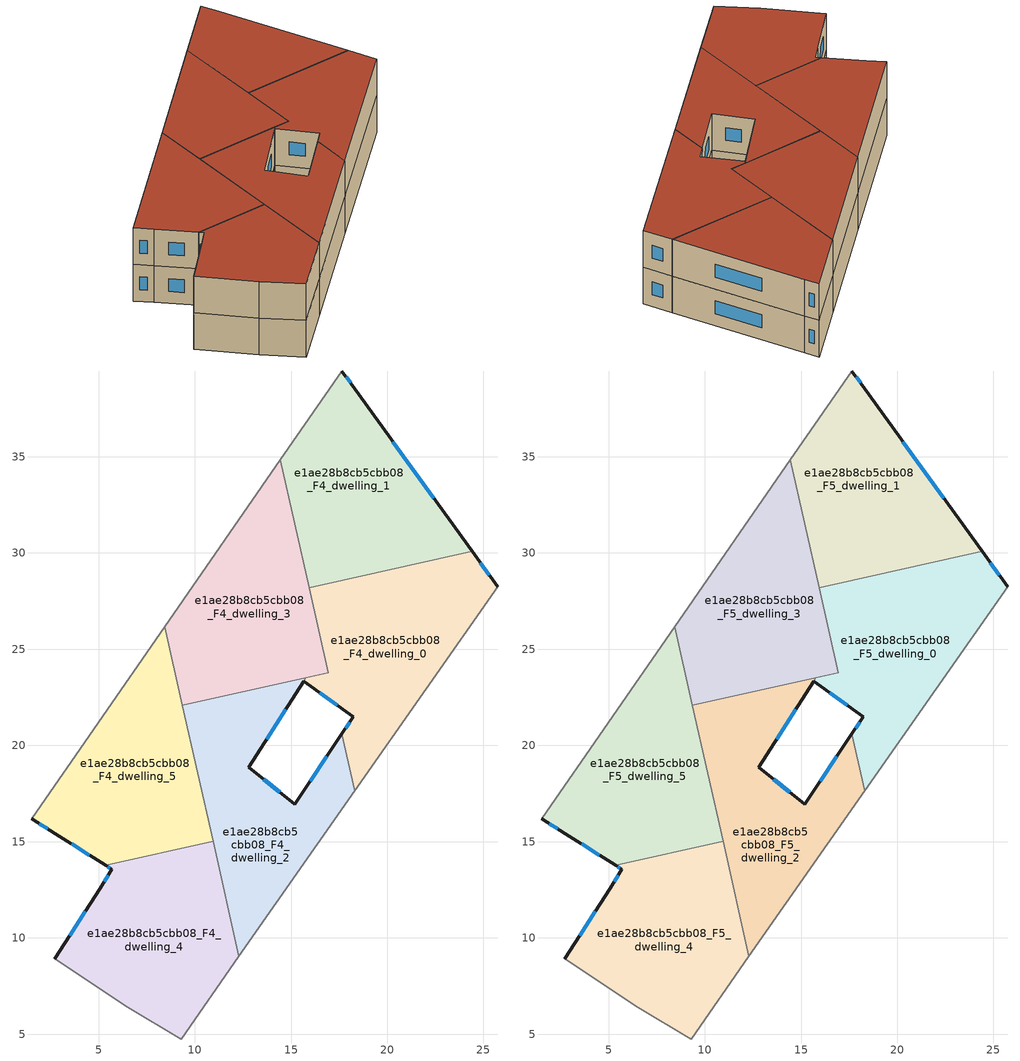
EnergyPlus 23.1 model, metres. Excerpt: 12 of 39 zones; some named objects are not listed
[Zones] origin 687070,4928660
e1ae28b8cb5cbb08_F4_dwelling_0
 floor to e1ae28b8cb5cbb08_F3_dwelling_0 (EU_floor_Construction): 24.41,30.09 25.74,28.24 18.32,17.64 17.65,20.62 18.23,21.5 15.65,23.34 15.77,23.53 16.93,23.79 15.94,28.18 z12
 wall outside (EU_wall_Construction): 25.74,28.24 24.41,30.09 / 15.65,23.34 18.23,21.5 17.65,20.62 z12:15
 wall to e1ae28b8cb5cbb08_F4_dwelling_1 (EU_wall_Construction): 24.41,30.09 15.94,28.18 z12:15
 wall adiabatic (EU_wall_Construction): 18.32,17.64 25.74,28.24 z12:15
 wall to e1ae28b8cb5cbb08_F4_dwelling_2 (EU_wall_Construction): 17.65,20.62 18.32,17.64 / 15.77,23.53 15.65,23.34 z12:15
 wall to e1ae28b8cb5cbb08_F4_dwelling_3 (EU_wall_Construction): 15.94,28.18 16.93,23.79 15.77,23.53 z12:15
 window (EU_Window_Construction): 25.31,28.84 24.84,29.48 / 18.04,21.21 17.84,20.9 / 16.49,22.74 17.39,22.1 z12.98:14.02
e1ae28b8cb5cbb08_F4_dwelling_1
 floor to e1ae28b8cb5cbb08_F3_dwelling_1 (EU_floor_Construction): 18.31,38.54 24.41,30.09 15.94,28.18 14.45,34.84 17.64,39.46 z12
 wall outside (EU_wall_Construction): 24.41,30.09 18.31,38.54 17.64,39.46 z12:15
 wall adiabatic (EU_wall_Construction): 17.64,39.46 14.45,34.84 z12:15
 wall to e1ae28b8cb5cbb08_F4_dwelling_3 (EU_wall_Construction): 14.45,34.84 15.94,28.18 z12:15
 window (EU_Window_Construction): 18.1,38.83 17.86,39.16 / 22.43,32.83 20.3,35.79 z12.98:14.02
e1ae28b8cb5cbb08_F4_dwelling_2
 floor to e1ae28b8cb5cbb08_F3_dwelling_2 (EU_floor_Construction): 15.77,23.53 15.65,23.34 12.8,18.87 15.2,16.96 17.65,20.62 18.32,17.64 12.3,9.04 9.36,22.08 z12
 wall outside (EU_wall_Construction): 17.65,20.62 15.2,16.96 12.8,18.87 15.65,23.34 z12:15
 wall adiabatic (EU_wall_Construction): 12.3,9.04 18.32,17.64 z12:15
 wall to e1ae28b8cb5cbb08_F4_dwelling_5 (EU_wall_Construction): 9.36,22.08 10.95,15.02 z12:15
 wall to e1ae28b8cb5cbb08_F4_dwelling_3 (EU_wall_Construction): 15.77,23.53 9.36,22.08 z12:15
 wall to e1ae28b8cb5cbb08_F4_dwelling_4 (EU_wall_Construction): 10.95,15.02 12.3,9.04 z12:15
 window (EU_Window_Construction): 13.73,20.32 14.73,21.89 / 14.42,17.58 13.58,18.24 / 16.85,19.43 16,18.15 z12.98:14.02
e1ae28b8cb5cbb08_F4_dwelling_3
 floor to e1ae28b8cb5cbb08_F3_dwelling_3 (EU_floor_Construction): 14.45,34.84 16.93,23.79 9.36,22.08 8.44,26.17 z12
 wall adiabatic (EU_wall_Construction): 14.45,34.84 8.44,26.17 z12:15
 wall to e1ae28b8cb5cbb08_F4_dwelling_5 (EU_wall_Construction): 8.44,26.17 9.36,22.08 z12:15
e1ae28b8cb5cbb08_F4_dwelling_4
 floor to e1ae28b8cb5cbb08_F3_dwelling_4 (EU_floor_Construction): 10.95,15.02 12.3,9.04 9.28,4.75 6.5,6.39 2.73,8.93 5.08,12.59 5.69,13.57 5.38,13.77 z12
 wall outside (EU_wall_Construction): 5.38,13.77 5.69,13.57 5.08,12.59 2.73,8.93 z12:15
 wall to e1ae28b8cb5cbb08_F4_dwelling_5 (EU_wall_Construction): 10.95,15.02 5.38,13.77 z12:15
 wall adiabatic (EU_wall_Construction): 2.73,8.93 6.5,6.39 9.28,4.75 12.3,9.04 z12:15
 window (EU_Window_Construction): 4.32,11.4 3.5,10.12 / 5.5,13.25 5.28,12.9 / 5.48,13.7 5.59,13.63 z12.98:14.02
e1ae28b8cb5cbb08_F4_dwelling_5
 floor to e1ae28b8cb5cbb08_F3_dwelling_5 (EU_floor_Construction): 8.44,26.17 10.95,15.02 5.38,13.77 2.75,15.42 1.52,16.19 z12
 wall outside (EU_wall_Construction): 1.52,16.19 2.75,15.42 5.38,13.77 z12:15
 wall adiabatic (EU_wall_Construction): 8.44,26.17 1.52,16.19 z12:15
 window (EU_Window_Construction): 3.61,14.88 4.52,14.3 / 1.92,15.94 2.35,15.67 z12.98:14.02
e1ae28b8cb5cbb08_F5_dwelling_0
 floor to e1ae28b8cb5cbb08_F4_dwelling_0 (EU_floor_Construction): 24.41,30.09 25.74,28.24 18.32,17.64 17.65,20.62 18.23,21.5 15.65,23.34 15.77,23.53 16.93,23.79 15.94,28.18 z15
 wall outside (EU_wall_Construction): 25.74,28.24 24.41,30.09 / 15.65,23.34 18.23,21.5 17.65,20.62 z15:18
 wall to e1ae28b8cb5cbb08_F5_dwelling_1 (EU_wall_Construction): 24.41,30.09 15.94,28.18 z15:18
 wall adiabatic (EU_wall_Construction): 18.32,17.64 25.74,28.24 z15:18
 wall to e1ae28b8cb5cbb08_F5_dwelling_2 (EU_wall_Construction): 17.65,20.62 18.32,17.64 / 15.77,23.53 15.65,23.34 z15:18
 wall to e1ae28b8cb5cbb08_F5_dwelling_3 (EU_wall_Construction): 15.94,28.18 16.93,23.79 15.77,23.53 z15:18
 window (EU_Window_Construction): 25.31,28.84 24.84,29.48 / 18.04,21.21 17.84,20.9 / 16.49,22.74 17.39,22.1 z15.98:17.02
 roof outside (EU_roof_Construction): 18.32,17.64 25.74,28.24 24.41,30.09 15.94,28.18 16.93,23.79 15.77,23.53 15.65,23.34 18.23,21.5 17.65,20.62 z18
e1ae28b8cb5cbb08_F5_dwelling_1
 floor to e1ae28b8cb5cbb08_F4_dwelling_1 (EU_floor_Construction): 18.31,38.54 24.41,30.09 15.94,28.18 14.45,34.84 17.64,39.46 z15
 wall outside (EU_wall_Construction): 24.41,30.09 18.31,38.54 17.64,39.46 z15:18
 wall adiabatic (EU_wall_Construction): 17.64,39.46 14.45,34.84 z15:18
 wall to e1ae28b8cb5cbb08_F5_dwelling_3 (EU_wall_Construction): 14.45,34.84 15.94,28.18 z15:18
 window (EU_Window_Construction): 18.1,38.83 17.86,39.16 / 22.43,32.83 20.3,35.79 z15.98:17.02
 roof outside (EU_roof_Construction): 24.41,30.09 18.31,38.54 17.64,39.46 14.45,34.84 15.94,28.18 z18
e1ae28b8cb5cbb08_F5_dwelling_2
 floor to e1ae28b8cb5cbb08_F4_dwelling_2 (EU_floor_Construction): 15.77,23.53 15.65,23.34 12.8,18.87 15.2,16.96 17.65,20.62 18.32,17.64 12.3,9.04 9.36,22.08 z15
 wall outside (EU_wall_Construction): 17.65,20.62 15.2,16.96 12.8,18.87 15.65,23.34 z15:18
 wall adiabatic (EU_wall_Construction): 12.3,9.04 18.32,17.64 z15:18
 wall to e1ae28b8cb5cbb08_F5_dwelling_5 (EU_wall_Construction): 9.36,22.08 10.95,15.02 z15:18
 wall to e1ae28b8cb5cbb08_F5_dwelling_3 (EU_wall_Construction): 15.77,23.53 9.36,22.08 z15:18
 wall to e1ae28b8cb5cbb08_F5_dwelling_4 (EU_wall_Construction): 10.95,15.02 12.3,9.04 z15:18
 window (EU_Window_Construction): 13.73,20.32 14.73,21.89 / 14.42,17.58 13.58,18.24 / 16.85,19.43 16,18.15 z15.98:17.02
 roof outside (EU_roof_Construction): 12.3,9.04 18.32,17.64 17.65,20.62 15.2,16.96 12.8,18.87 15.65,23.34 15.77,23.53 9.36,22.08 z18
e1ae28b8cb5cbb08_F5_dwelling_3
 floor to e1ae28b8cb5cbb08_F4_dwelling_3 (EU_floor_Construction): 14.45,34.84 16.93,23.79 9.36,22.08 8.44,26.17 z15
 wall adiabatic (EU_wall_Construction): 14.45,34.84 8.44,26.17 z15:18
 wall to e1ae28b8cb5cbb08_F5_dwelling_5 (EU_wall_Construction): 8.44,26.17 9.36,22.08 z15:18
 roof outside (EU_roof_Construction): 16.93,23.79 14.45,34.84 8.44,26.17 9.36,22.08 z18
e1ae28b8cb5cbb08_F5_dwelling_4
 floor to e1ae28b8cb5cbb08_F4_dwelling_4 (EU_floor_Construction): 10.95,15.02 12.3,9.04 9.28,4.75 6.5,6.39 2.73,8.93 5.08,12.59 5.69,13.57 5.38,13.77 z15
 wall outside (EU_wall_Construction): 5.38,13.77 5.69,13.57 5.08,12.59 2.73,8.93 z15:18
 wall to e1ae28b8cb5cbb08_F5_dwelling_5 (EU_wall_Construction): 10.95,15.02 5.38,13.77 z15:18
 wall adiabatic (EU_wall_Construction): 2.73,8.93 6.5,6.39 9.28,4.75 12.3,9.04 z15:18
 window (EU_Window_Construction): 4.32,11.4 3.5,10.12 / 5.5,13.25 5.28,12.9 / 5.48,13.7 5.59,13.63 z15.98:17.02
 roof outside (EU_roof_Construction): 9.28,4.75 12.3,9.04 10.95,15.02 5.38,13.77 5.69,13.57 5.08,12.59 2.73,8.93 6.5,6.39 z18
e1ae28b8cb5cbb08_F5_dwelling_5
 floor to e1ae28b8cb5cbb08_F4_dwelling_5 (EU_floor_Construction): 8.44,26.17 10.95,15.02 5.38,13.77 2.75,15.42 1.52,16.19 z15
 wall outside (EU_wall_Construction): 1.52,16.19 2.75,15.42 5.38,13.77 z15:18
 wall adiabatic (EU_wall_Construction): 8.44,26.17 1.52,16.19 z15:18
 window (EU_Window_Construction): 3.61,14.88 4.52,14.3 / 1.92,15.94 2.35,15.67 z15.98:17.02
 roof outside (EU_roof_Construction): 10.95,15.02 8.44,26.17 1.52,16.19 2.75,15.42 5.38,13.77 z18
[Building]
EU S2 Campaign: North Axis=0; Terrain=City; Solar Distribution=FullExterior
[Site:Location]
Bologna: Latitude=44.5; Longitude=11.25; Time Zone=1; Elevation=37
[SizingPeriod:WeatherFileDays]
AnnualSizingPeriod: Begin Month=1; Begin Day of Month=1; End Month=12; End Day of Month=31; Day of Week for Start Day=Monday; Use Weather File Daylight Saving Period=No; Use Weather File Rain and Snow Indicators=No
[MATERIAL]
EU_InternalMass_Material: Roughness=MediumRough; Thickness=0.1; Conductivity=1; Density=1800; Specific Heat=900; Thermal Absorptance=0.9; Solar Absorptance=0.7; Visible Absorptance=0.7
[MATERIAL:NOMASS] Roughness=MediumRough; Thermal Absorptance=0.9; Solar Absorptance=0.7; Visible Absorptance=0.7
Name | Thermal Resistance
EU_wall_NoMass | 0.905828
EU_roof_NoMass | 0.37593
EU_floor_NoMass | 0.67114
[WINDOWMATERIAL:SIMPLEGLAZINGSYSTEM]
EU_Window_SimpleGlazing: UFactor=4.52486; Solar Heat Gain Coefficient=0.85; Visible Transmittance=0.85
[CONSTRUCTION]
EU_wall_Construction: EU_wall_NoMass
EU_roof_Construction: EU_roof_NoMass
EU_floor_Construction: EU_floor_NoMass
EU_Window_Construction: EU_Window_SimpleGlazing
EU_InternalMass_Construction: EU_InternalMass_Material
[ZONE] Type=1; Multiplier=1; Ceiling Height=autocalculate; Floor Area=autocalculate; Part of Total Floor Area=Yes
Name | Volume
e1ae28b8cb5cbb08_F4_dwelling_0; e1ae28b8cb5cbb08_F5_dwelling_0 | 184.302
e1ae28b8cb5cbb08_F4_dwelling_1; e1ae28b8cb5cbb08_F5_dwelling_1 | 180.682
e1ae28b8cb5cbb08_F4_dwelling_2; e1ae28b8cb5cbb08_F5_dwelling_2 | 177.012
e1ae28b8cb5cbb08_F4_dwelling_3; e1ae28b8cb5cbb08_F5_dwelling_3 | 180.633
e1ae28b8cb5cbb08_F4_dwelling_4; e1ae28b8cb5cbb08_F5_dwelling_4 | 180.667
e1ae28b8cb5cbb08_F4_dwelling_5; e1ae28b8cb5cbb08_F5_dwelling_5 | 180.672
[INTERNALMASS] Construction=EU_InternalMass_Construction
Name | Zone or ZoneList | Surface Area
e1ae28b8cb5cbb08_F4_dwelling_0_EU_InternalMass | e1ae28b8cb5cbb08_F4_dwelling_0 | 61.433
e1ae28b8cb5cbb08_F4_dwelling_1_EU_InternalMass | e1ae28b8cb5cbb08_F4_dwelling_1 | 60.2273
e1ae28b8cb5cbb08_F4_dwelling_2_EU_InternalMass | e1ae28b8cb5cbb08_F4_dwelling_2 | 59.0046
e1ae28b8cb5cbb08_F4_dwelling_3_EU_InternalMass | e1ae28b8cb5cbb08_F4_dwelling_3 | 60.2108
e1ae28b8cb5cbb08_F4_dwelling_4_EU_InternalMass | e1ae28b8cb5cbb08_F4_dwelling_4 | 60.222
e1ae28b8cb5cbb08_F4_dwelling_5_EU_InternalMass | e1ae28b8cb5cbb08_F4_dwelling_5 | 60.2241
e1ae28b8cb5cbb08_F5_dwelling_0_EU_InternalMass | e1ae28b8cb5cbb08_F5_dwelling_0 | 61.433
e1ae28b8cb5cbb08_F5_dwelling_1_EU_InternalMass | e1ae28b8cb5cbb08_F5_dwelling_1 | 60.2273
e1ae28b8cb5cbb08_F5_dwelling_2_EU_InternalMass | e1ae28b8cb5cbb08_F5_dwelling_2 | 59.0046
e1ae28b8cb5cbb08_F5_dwelling_3_EU_InternalMass | e1ae28b8cb5cbb08_F5_dwelling_3 | 60.2108
e1ae28b8cb5cbb08_F5_dwelling_4_EU_InternalMass | e1ae28b8cb5cbb08_F5_dwelling_4 | 60.222
e1ae28b8cb5cbb08_F5_dwelling_5_EU_InternalMass | e1ae28b8cb5cbb08_F5_dwelling_5 | 60.2241
[OTHEREQUIPMENT] Fuel Type=Electricity; Design Level Calculation Method=Watts/Area; Power per Zone Floor Area=1; Fraction Latent=0; Fraction Radiant=0; Fraction Lost=0; Carbon Dioxide Generation Rate=0; EndUse Subcategory=EU_Step8_InternalGains
Name | Zone or ZoneList or Space or SpaceList | Schedule
EU_Step8_InternalGain_e1ae28b8cb5cbb08_F4_dwelling_0_f000 | e1ae28b8cb5cbb08_F4_dwelling_0 | EU_Step8_GainSchedule_e1ae28b8cb5cbb08_F4_dwelling_0_f000
EU_Step8_InternalGain_e1ae28b8cb5cbb08_F4_dwelling_1_f000 | e1ae28b8cb5cbb08_F4_dwelling_1 | EU_Step8_GainSchedule_e1ae28b8cb5cbb08_F4_dwelling_1_f000
EU_Step8_InternalGain_e1ae28b8cb5cbb08_F4_dwelling_2_f000 | e1ae28b8cb5cbb08_F4_dwelling_2 | EU_Step8_GainSchedule_e1ae28b8cb5cbb08_F4_dwelling_2_f000
EU_Step8_InternalGain_e1ae28b8cb5cbb08_F4_dwelling_3_f000 | e1ae28b8cb5cbb08_F4_dwelling_3 | EU_Step8_GainSchedule_e1ae28b8cb5cbb08_F4_dwelling_3_f000
EU_Step8_InternalGain_e1ae28b8cb5cbb08_F4_dwelling_4_f000 | e1ae28b8cb5cbb08_F4_dwelling_4 | EU_Step8_GainSchedule_e1ae28b8cb5cbb08_F4_dwelling_4_f000
EU_Step8_InternalGain_e1ae28b8cb5cbb08_F4_dwelling_5_f000 | e1ae28b8cb5cbb08_F4_dwelling_5 | EU_Step8_GainSchedule_e1ae28b8cb5cbb08_F4_dwelling_5_f000
EU_Step8_InternalGain_e1ae28b8cb5cbb08_F5_dwelling_0_f000 | e1ae28b8cb5cbb08_F5_dwelling_0 | EU_Step8_GainSchedule_e1ae28b8cb5cbb08_F5_dwelling_0_f000
EU_Step8_InternalGain_e1ae28b8cb5cbb08_F5_dwelling_1_f000 | e1ae28b8cb5cbb08_F5_dwelling_1 | EU_Step8_GainSchedule_e1ae28b8cb5cbb08_F5_dwelling_1_f000
EU_Step8_InternalGain_e1ae28b8cb5cbb08_F5_dwelling_2_f000 | e1ae28b8cb5cbb08_F5_dwelling_2 | EU_Step8_GainSchedule_e1ae28b8cb5cbb08_F5_dwelling_2_f000
EU_Step8_InternalGain_e1ae28b8cb5cbb08_F5_dwelling_3_f000 | e1ae28b8cb5cbb08_F5_dwelling_3 | EU_Step8_GainSchedule_e1ae28b8cb5cbb08_F5_dwelling_3_f000
EU_Step8_InternalGain_e1ae28b8cb5cbb08_F5_dwelling_4_f000 | e1ae28b8cb5cbb08_F5_dwelling_4 | EU_Step8_GainSchedule_e1ae28b8cb5cbb08_F5_dwelling_4_f000
EU_Step8_InternalGain_e1ae28b8cb5cbb08_F5_dwelling_5_f000 | e1ae28b8cb5cbb08_F5_dwelling_5 | EU_Step8_GainSchedule_e1ae28b8cb5cbb08_F5_dwelling_5_f000
[ZONEVENTILATION:DESIGNFLOWRATE] Schedule=EU_AlwaysOn; Design Flow Rate Calculation Method=AirChanges/Hour; Air Changes per Hour=0.73129; Ventilation Type=Natural; Fan Pressure Rise=0; Fan Total Efficiency=1; Constant Term Coefficient=1; Temperature Term Coefficient=0; Velocity Term Coefficient=0; Velocity Squared Term Coefficient=0; Minimum Indoor Temperature=-100; Maximum Indoor Temperature=100; Delta Temperature=-100; Minimum Outdoor Temperature=-100; Maximum Outdoor Temperature=100; Maximum Wind Speed=40
Name | Zone or ZoneList or Space or SpaceList
EU_ConstantAir_e1ae28b8cb5cbb08_F4_dwelling_0 | e1ae28b8cb5cbb08_F4_dwelling_0
EU_ConstantAir_e1ae28b8cb5cbb08_F4_dwelling_1 | e1ae28b8cb5cbb08_F4_dwelling_1
EU_ConstantAir_e1ae28b8cb5cbb08_F4_dwelling_2 | e1ae28b8cb5cbb08_F4_dwelling_2
EU_ConstantAir_e1ae28b8cb5cbb08_F4_dwelling_3 | e1ae28b8cb5cbb08_F4_dwelling_3
EU_ConstantAir_e1ae28b8cb5cbb08_F4_dwelling_4 | e1ae28b8cb5cbb08_F4_dwelling_4
EU_ConstantAir_e1ae28b8cb5cbb08_F4_dwelling_5 | e1ae28b8cb5cbb08_F4_dwelling_5
EU_ConstantAir_e1ae28b8cb5cbb08_F5_dwelling_0 | e1ae28b8cb5cbb08_F5_dwelling_0
EU_ConstantAir_e1ae28b8cb5cbb08_F5_dwelling_1 | e1ae28b8cb5cbb08_F5_dwelling_1
EU_ConstantAir_e1ae28b8cb5cbb08_F5_dwelling_2 | e1ae28b8cb5cbb08_F5_dwelling_2
EU_ConstantAir_e1ae28b8cb5cbb08_F5_dwelling_3 | e1ae28b8cb5cbb08_F5_dwelling_3
EU_ConstantAir_e1ae28b8cb5cbb08_F5_dwelling_4 | e1ae28b8cb5cbb08_F5_dwelling_4
EU_ConstantAir_e1ae28b8cb5cbb08_F5_dwelling_5 | e1ae28b8cb5cbb08_F5_dwelling_5
[HVACTEMPLATE:ZONE:IDEALLOADSAIRSYSTEM] System Availability Schedule=EU_AlwaysOn; Maximum Heating Supply Air Temperature=50; Minimum Cooling Supply Air Temperature=13; Maximum Heating Supply Air Humidity Ratio=0.0156; Minimum Cooling Supply Air Humidity Ratio=0.0077; Heating Limit=NoLimit; Cooling Limit=NoLimit; Heating Availability Schedule=EU_AlwaysOn; Cooling Availability Schedule=EU_CoolingOff; Dehumidification Control Type=ConstantSensibleHeatRatio; Cooling Sensible Heat Ratio=0.7; Dehumidification Setpoint=60; Humidification Control Type=None; Humidification Setpoint=30; Outdoor Air Method=None; Outdoor Air Flow Rate per Person=0.00944; Outdoor Air Flow Rate per Zone Floor Area=0; Outdoor Air Flow Rate per Zone=0; Demand Controlled Ventilation Type=None; Outdoor Air Economizer Type=NoEconomizer; Heat Recovery Type=None; Sensible Heat Recovery Effectiveness=0.7; Latent Heat Recovery Effectiveness=0.65
Name | Template Thermostat
e1ae28b8cb5cbb08_F4_dwelling_0 | EU_HeatOnly_e1ae28b8cb5cbb08_F4_dwelling_0
e1ae28b8cb5cbb08_F4_dwelling_1 | EU_HeatOnly_e1ae28b8cb5cbb08_F4_dwelling_1
e1ae28b8cb5cbb08_F4_dwelling_2 | EU_HeatOnly_e1ae28b8cb5cbb08_F4_dwelling_2
e1ae28b8cb5cbb08_F4_dwelling_3 | EU_HeatOnly_e1ae28b8cb5cbb08_F4_dwelling_3
e1ae28b8cb5cbb08_F4_dwelling_4 | EU_HeatOnly_e1ae28b8cb5cbb08_F4_dwelling_4
e1ae28b8cb5cbb08_F4_dwelling_5 | EU_HeatOnly_e1ae28b8cb5cbb08_F4_dwelling_5
e1ae28b8cb5cbb08_F5_dwelling_0 | EU_HeatOnly_e1ae28b8cb5cbb08_F5_dwelling_0
e1ae28b8cb5cbb08_F5_dwelling_1 | EU_HeatOnly_e1ae28b8cb5cbb08_F5_dwelling_1
e1ae28b8cb5cbb08_F5_dwelling_2 | EU_HeatOnly_e1ae28b8cb5cbb08_F5_dwelling_2
e1ae28b8cb5cbb08_F5_dwelling_3 | EU_HeatOnly_e1ae28b8cb5cbb08_F5_dwelling_3
e1ae28b8cb5cbb08_F5_dwelling_4 | EU_HeatOnly_e1ae28b8cb5cbb08_F5_dwelling_4
e1ae28b8cb5cbb08_F5_dwelling_5 | EU_HeatOnly_e1ae28b8cb5cbb08_F5_dwelling_5
[SIZING:ZONE] Zone Cooling Design Supply Air Temperature Input Method=SupplyAirTemperature; Zone Cooling Design Supply Air Temperature=13; Zone Heating Design Supply Air Temperature Input Method=SupplyAirTemperature; Zone Heating Design Supply Air Temperature=50; Zone Cooling Design Supply Air Humidity Ratio=0.008; Zone Heating Design Supply Air Humidity Ratio=0.008; Cooling Design Air Flow Method=DesignDay; Cooling Design Air Flow Rate=0; Cooling Minimum Air Flow per Zone Floor Area=0.000762; Cooling Minimum Air Flow=0; Cooling Minimum Air Flow Fraction=0.2; Heating Design Air Flow Method=DesignDay; Heating Design Air Flow Rate=0; Heating Maximum Air Flow per Zone Floor Area=0.002032; Heating Maximum Air Flow=0.141576; Heating Maximum Air Flow Fraction=0.3; Account for Dedicated Outdoor Air System=No; Dedicated Outdoor Air System Control Strategy=NeutralSupplyAir; Dedicated Outdoor Air Low Setpoint Temperature for Design=autosize; Dedicated Outdoor Air High Setpoint Temperature for Design=autosize; Zone Load Sizing Method=Sensible Load Only No Latent Load; Zone Latent Cooling Design Supply Air Humidity Ratio Input Method=HumidityRatioDifference; Zone Cooling Design Supply Air Humidity Ratio Difference=0.005; Zone Latent Heating Design Supply Air Humidity Ratio Input Method=HumidityRatioDifference; Zone Humidification Design Supply Air Humidity Ratio Difference=0.005
e1ae28b8cb5cbb08_F4_dwelling_0; e1ae28b8cb5cbb08_F4_dwelling_1; e1ae28b8cb5cbb08_F4_dwelling_2; e1ae28b8cb5cbb08_F4_dwelling_3; e1ae28b8cb5cbb08_F4_dwelling_4; e1ae28b8cb5cbb08_F4_dwelling_5; e1ae28b8cb5cbb08_F5_dwelling_0; e1ae28b8cb5cbb08_F5_dwelling_1; e1ae28b8cb5cbb08_F5_dwelling_2; e1ae28b8cb5cbb08_F5_dwelling_3; e1ae28b8cb5cbb08_F5_dwelling_4; e1ae28b8cb5cbb08_F5_dwelling_5
[SCHEDULE:CONSTANT]
Name | Hourly Value
EU_AlwaysOn | 1
EU_CoolingOff | 0
[SCHEDULE:FILE] Column Number=1; Rows to Skip at Top=0; Number of Hours of Data=8760; Column Separator=Comma; Interpolate to Timestep=No; Minutes per Item=60; Adjust Schedule for Daylight Savings=Yes
Name | File
EU_Step8_GainSchedule_e1ae28b8cb5cbb08_F4_dwelling_0_f000 | ../../schedules/e1ae28b8cb5cbb08/e1ae28b8cb5cbb08_F4_dwelling_0_f000_gain.csv
EU_Step8_GainSchedule_e1ae28b8cb5cbb08_F4_dwelling_1_f000 | ../../schedules/e1ae28b8cb5cbb08/e1ae28b8cb5cbb08_F4_dwelling_1_f000_gain.csv
EU_Step8_GainSchedule_e1ae28b8cb5cbb08_F4_dwelling_2_f000 | ../../schedules/e1ae28b8cb5cbb08/e1ae28b8cb5cbb08_F4_dwelling_2_f000_gain.csv
EU_Step8_GainSchedule_e1ae28b8cb5cbb08_F4_dwelling_3_f000 | ../../schedules/e1ae28b8cb5cbb08/e1ae28b8cb5cbb08_F4_dwelling_3_f000_gain.csv
EU_Step8_GainSchedule_e1ae28b8cb5cbb08_F4_dwelling_4_f000 | ../../schedules/e1ae28b8cb5cbb08/e1ae28b8cb5cbb08_F4_dwelling_4_f000_gain.csv
EU_Step8_GainSchedule_e1ae28b8cb5cbb08_F4_dwelling_5_f000 | ../../schedules/e1ae28b8cb5cbb08/e1ae28b8cb5cbb08_F4_dwelling_5_f000_gain.csv
EU_Step8_GainSchedule_e1ae28b8cb5cbb08_F5_dwelling_0_f000 | ../../schedules/e1ae28b8cb5cbb08/e1ae28b8cb5cbb08_F5_dwelling_0_f000_gain.csv
EU_Step8_GainSchedule_e1ae28b8cb5cbb08_F5_dwelling_1_f000 | ../../schedules/e1ae28b8cb5cbb08/e1ae28b8cb5cbb08_F5_dwelling_1_f000_gain.csv
EU_Step8_GainSchedule_e1ae28b8cb5cbb08_F5_dwelling_2_f000 | ../../schedules/e1ae28b8cb5cbb08/e1ae28b8cb5cbb08_F5_dwelling_2_f000_gain.csv
EU_Step8_GainSchedule_e1ae28b8cb5cbb08_F5_dwelling_3_f000 | ../../schedules/e1ae28b8cb5cbb08/e1ae28b8cb5cbb08_F5_dwelling_3_f000_gain.csv
EU_Step8_GainSchedule_e1ae28b8cb5cbb08_F5_dwelling_4_f000 | ../../schedules/e1ae28b8cb5cbb08/e1ae28b8cb5cbb08_F5_dwelling_4_f000_gain.csv
EU_Step8_GainSchedule_e1ae28b8cb5cbb08_F5_dwelling_5_f000 | ../../schedules/e1ae28b8cb5cbb08/e1ae28b8cb5cbb08_F5_dwelling_5_f000_gain.csv
